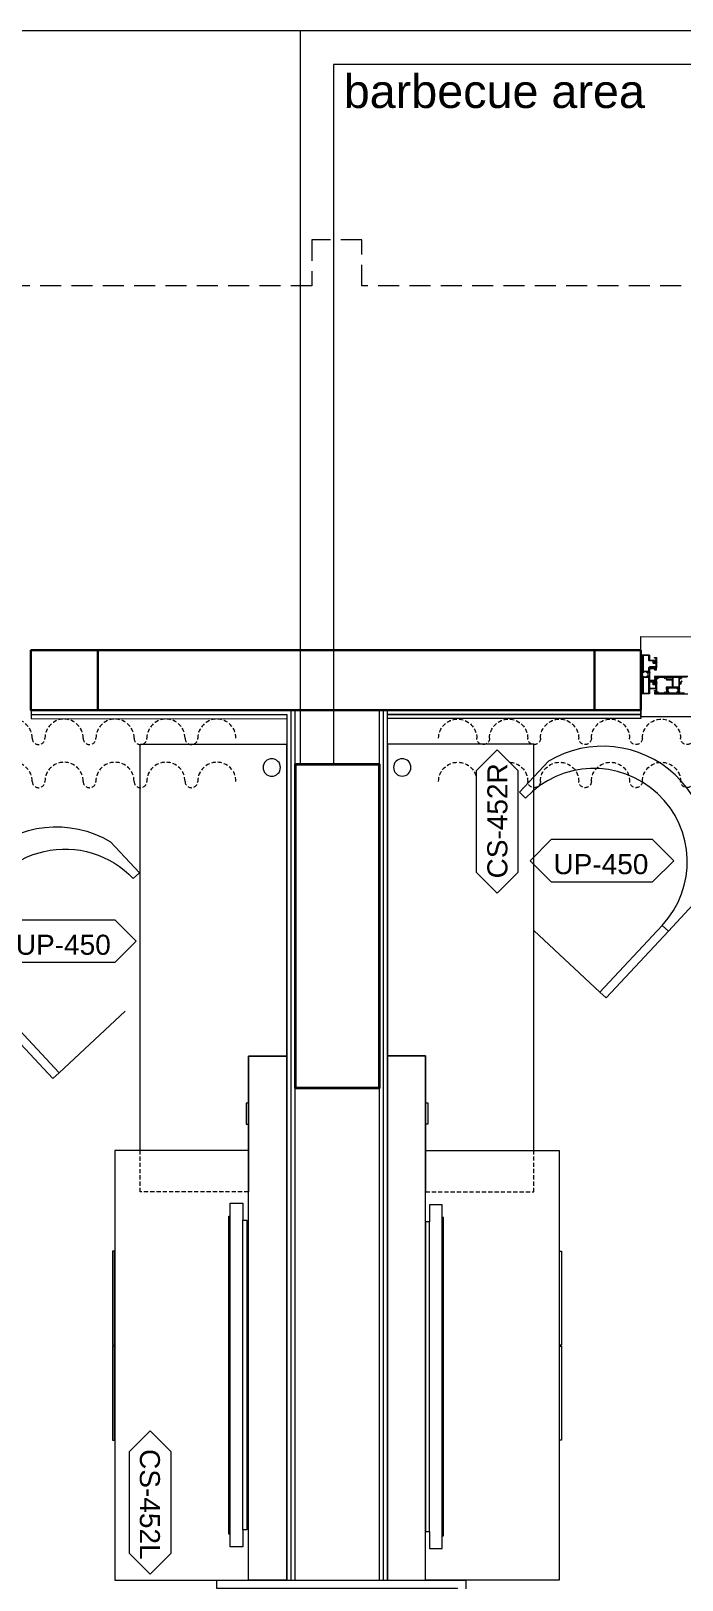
# Model space of a CAD drawing. Header units: centimetres. Extents: x 118932 to 154602, y -32682 to -23521.
# Drawn here: x 139395.8 to 139590.6, y -29733.5 to -29269.8 of the extents above; entities that cross this region are included whole.
import ezdxf

# ---------------------------------------------------------------- set-up
doc = ezdxf.new("R2010")
doc.units = ezdxf.units.CM
doc.header["$LTSCALE"] = 50
doc.header["$MEASUREMENT"] = 0
doc.linetypes.add('HIDDEN', pattern=[0.375, 0.25, -0.125])
doc.linetypes.add('HIDDEN2', pattern=[0.1875, 0.125, -0.0625])
for name, color, linetype, lineweight, true_color in [('GEN_00_BL_Yazı', 7, 'Continuous', 0, 0x4f5250), ('GEN_01_TA_Kolon', 7, 'Continuous', 35, 0xd05d28), ('GEN_02_TF_Mobilya', 7, 'Continuous', 5, 0x745e3d), ('GEN_02_TF_Pencere', 7, 'Continuous', 9, 0x6093ac), ('GEN_04_PL_İzdüşüm İnce', 7, 'HIDDEN2', 9, 0x6e6387), ('GEN_05_ML_Alçıpan', 7, 'Continuous', 18, 0x008b29), ('GEN_05_ML_Alçıpan_giydirme', 7, 'Continuous', 18, 0x7ebab5), ('GEN_05_ML_Mermer', 7, 'Continuous', 9, 0x9d8692), ('GEN_06_GR_İnce', 7, 'Continuous', 13, 0xb0b0a9), ('GEN_06_GR_Orta', 7, 'Continuous', 20, 0x7a7b7a), ('KALACAK DUVARLAR', 7, 'Continuous', 30, 0x005387), ('ÖRÜLECEK DUVARLAR', 7, 'Continuous', 30, 0xfaca30)]:
    doc.layers.add(name, color=color, linetype=linetype, lineweight=lineweight, true_color=true_color)
doc.styles.add('Arial_6', font='arial.ttf', dxfattribs={"height": 59.5325})
doc.styles.add('z-Arial', font='arial.ttf')

# ---------------------------------------------------------------- blocks, each defined once
blk = doc.blocks.new('LEVEL 0_B BLOK_KOLON')
at = {"layer": 'GEN_01_TA_Kolon'}
blk.add_lwpolyline([(-1517, 96.89), (-1517, 96.89), (-1492, 96.89), (-1492, 96.89), (-1492, -0.11), (-1492, -0.11), (-1517, -0.11)], close=True, dxfattribs=at)
blk = doc.blocks.new('KALACAK DUVALAR LEVEL 0 B BLOK')
at = {"layer": 'KALACAK DUVARLAR'}
blk.add_lwpolyline([(-1542, -32.79), (-1542, -14.79), (-1690.66, -14.79), (-1690.66, -32.79), (-1638.67, -32.79)], close=True, dxfattribs=at)
blk = doc.blocks.new('LEVEL 0 B BLOK GÖRÜNÜŞ')
at = {"layer": 'GEN_04_PL_İzdüşüm İnce'}
blk.add_lwpolyline([(944.47, 0), (746, 0), (746, 13.69), (731, 13.69), (731, 0), (372.69, 0), (372.69, 13.69), (358, 13.69), (358, 0), (0, 0), (0, 13.69), (-15, 13.69), (-15, 0), (-373, 0), (-373, 13.69), (-388, 13.69), (-388, -109.89)], dxfattribs=at)
blk = doc.blocks.new('P9_')
at = {"layer": 'GEN_02_TF_Pencere', "linetype": 'Continuous'}
for p, q in [((162635.77, -20412.4, 0), (162635.77, -20412.91, 0)), ((162635.79, -20412.4, 0), (162635.79, -20412.91, 0)), ((162635.81, -20412.4, 0), (162635.81, -20412.91, 0)), ((162635.83, -20412.4, 0), (162635.83, -20412.91, 0)), ((162635.85, -20412.4, 0), (162635.85, -20412.91, 0)), ((162635.87, -20412.4, 0), (162635.87, -20412.91, 0)), ((162635.89, -20412.4, 0), (162635.89, -20412.91, 0)), ((162635.91, -20412.4, 0), (162635.91, -20412.91, 0)), ((162635.93, -20412.4, 0), (162635.93, -20412.91, 0)), ((162635.95, -20412.4, 0), (162635.95, -20412.91, 0)), ((162635.97, -20412.4, 0), (162635.97, -20412.91, 0)), ((162635.99, -20412.4, 0), (162635.99, -20412.91, 0)), ((162636.01, -20412.4, 0), (162636.01, -20412.91, 0)), ((162636.03, -20412.4, 0), (162636.03, -20412.91, 0)), ((162636.05, -20412.4, 0), (162636.05, -20412.91, 0)), ((162636.07, -20412.4, 0), (162636.07, -20412.91, 0)), ((162635.77, -20416.8, 0), (162635.77, -20416.29, 0)), ((162635.79, -20416.8, 0), (162635.79, -20416.29, 0)), ((162635.81, -20416.8, 0), (162635.81, -20416.29, 0)), ((162635.83, -20416.8, 0), (162635.83, -20416.29, 0)), ((162635.85, -20416.8, 0), (162635.85, -20416.29, 0)), ((162635.87, -20416.8, 0), (162635.87, -20416.29, 0)), ((162635.89, -20416.8, 0), (162635.89, -20416.29, 0)), ((162635.91, -20416.8, 0), (162635.91, -20416.29, 0)), ((162635.93, -20416.8, 0), (162635.93, -20416.29, 0)), ((162635.95, -20416.8, 0), (162635.95, -20416.29, 0)), ((162635.97, -20416.8, 0), (162635.97, -20416.29, 0)), ((162635.99, -20416.8, 0), (162635.99, -20416.29, 0)), ((162636.01, -20416.8, 0), (162636.01, -20416.29, 0)), ((162636.03, -20416.8, 0), (162636.03, -20416.29, 0)), ((162636.05, -20416.8, 0), (162636.05, -20416.29, 0)), ((162636.07, -20416.8, 0), (162636.07, -20416.29, 0))]:
    blk.add_line(p, q, dxfattribs=at)
at = {"layer": 'GEN_02_TF_Pencere', "elevation": 0}
for points in [[(162631.36, -20405.52), (162633.75, -20405.53, -0.414214), (162633.9, -20405.68), (162633.9, -20407.04, 0.414214), (162633.93, -20407.07), (162635.86, -20407.07, 0.414214), (162635.89, -20407.04), (162635.89, -20406.53, 0.400696), (162635.86, -20406.5), (162635.42, -20406.48, -0.400696), (162635.4, -20406.45), (162635.4, -20406.36, -0.414214), (162635.43, -20406.33), (162635.95, -20406.33, -0.414214), (162636.05, -20406.43), (162636.05, -20407.25, -0.399104), (162636, -20407.3), (162635.62, -20407.32, -0.429487), (162635.59, -20407.29), (162635.59, -20407.27, 0.414214), (162635.54, -20407.22), (162635.35, -20407.22, 0.414214), (162635.25, -20407.32), (162635.25, -20407.82, 0.414214), (162635.35, -20407.92), (162635.54, -20407.92, 0.414214), (162635.59, -20407.87), (162635.59, -20407.85, -0.429495), (162635.62, -20407.82), (162636, -20407.84, -0.399096), (162636.05, -20407.89), (162636.05, -20409.36, -0.414214), (162636.02, -20409.39), (162635.88, -20409.39, -0.518649), (162635.85, -20409.35), (162635.89, -20409.23, 0.518649), (162635.86, -20409.19), (162634.09, -20409.19, 0.414214), (162633.89, -20409.39), (162633.89, -20410.69, 0.41134), (162633.92, -20410.72, -0.312805), (162633.94, -20410.74), (162633.97, -20410.82, -0.493156), (162633.96, -20410.85), (162633.66, -20410.87, -0.957545), (162633.65, -20410.84, 0.268123), (162633.67, -20410.82), (162633.72, -20410.66, 0.843087), (162633.71, -20410.6), (162633.26, -20410.6, 0.577366), (162633.24, -20410.65), (162633.33, -20410.81, 0.182928), (162633.34, -20410.82, -0.849637), (162633.33, -20410.85), (162633.24, -20410.85, -0.267944), (162632.98, -20410.7), (162632.95, -20410.65, 0.267964), (162632.86, -20410.6), (162632.74, -20410.6), (162632.72, -20410.64), (162632.7, -20410.6), (162632.64, -20410.6, -1), (162632.58, -20410.6), (162632.5, -20410.6, -1), (162632.44, -20410.6), (162632.35, -20410.6, 0.267966), (162632.27, -20410.65), (162632.24, -20410.7, -0.267944), (162631.98, -20410.85), (162631.89, -20410.85, -0.849744), (162631.88, -20410.82, 0.182697), (162631.89, -20410.81), (162631.98, -20410.65, 0.577366), (162631.96, -20410.6), (162631.5, -20410.6, 0.843081), (162631.49, -20410.66), (162631.55, -20410.82, 0.267761), (162631.57, -20410.83, -0.957329), (162631.56, -20410.87), (162631.32, -20410.85), (162631.32, -20410.69), (162631.32, -20410.42, -0.414214), (162631.35, -20410.39), (162631.79, -20410.39, 0.414214), (162631.82, -20410.36), (162631.82, -20407.73), (162631.4, -20407.72, -0.414214), (162631.33, -20407.64), (162631.33, -20407.47, -0.414214), (162631.48, -20407.32), (162631.51, -20407.32, -0.414214), (162631.53, -20407.34), (162631.53, -20407.4, -0.36604), (162631.5, -20407.43, 0.365984), (162631.48, -20407.45), (162631.48, -20407.54, 0.414214), (162631.51, -20407.57), (162631.62, -20407.57, 0.367429), (162631.64, -20407.55, -0.364526), (162631.67, -20407.53), (162631.8, -20407.53, 0.414214), (162631.82, -20407.5), (162631.83, -20406.66), (162631.86, -20406.63), (162631.83, -20406.6), (162631.83, -20405.76, 0.414214), (162631.8, -20405.73), (162631.67, -20405.73, -0.364526), (162631.65, -20405.7, 0.367429), (162631.62, -20405.67), (162631.51, -20405.67, 0.414214), (162631.48, -20405.7), (162631.48, -20405.79, 0.365984), (162631.5, -20405.82, -0.36604), (162631.53, -20405.85), (162631.53, -20405.9, -0.414214), (162631.51, -20405.92), (162631.48, -20405.92, -0.414214), (162631.33, -20405.77), (162631.33, -20405.55, -0.414214), (162631.36, -20405.52)], [(162633.72, -20405.71), (162632.01, -20405.71), (162632, -20410.39), (162633.71, -20410.39), (162633.71, -20409.39, -0.414214), (162634.09, -20409.01), (162635.84, -20409.01, 0.414214), (162635.87, -20408.98), (162635.87, -20408.1, 0.414214), (162635.84, -20408.07), (162635.15, -20408.07, -0.414214), (162635.05, -20407.97), (162635.05, -20407.37, 0.414214), (162634.95, -20407.27), (162633.82, -20407.27, -0.414214), (162633.72, -20407.17), (162633.72, -20405.71)], [(162635.39, -20413.46, 0.198912), (162635.4, -20413.48, 0.198912), (162635.42, -20413.49), (162635.83, -20413.49, 0.518649), (162635.86, -20413.45), (162635.82, -20413.33, -0.518649), (162635.84, -20413.29), (162636.01, -20413.29, 0.414214), (162636.04, -20413.26), (162636.04, -20412.8, 0.414214), (162636.01, -20412.77), (162635.42, -20412.77, 0.414214), (162635.39, -20412.8), (162635.39, -20413.14), (162634.04, -20413.14), (162634.04, -20411.36), (162634.04, -20409.57), (162635.39, -20409.57), (162635.39, -20409.91, 0.414214), (162635.42, -20409.94), (162636.01, -20409.94, 0.414214), (162636.04, -20409.91), (162636.04, -20409.45, 0.414214), (162636.01, -20409.42), (162635.85, -20409.42, -0.518649), (162635.82, -20409.38), (162635.86, -20409.26, 0.518649), (162635.83, -20409.22), (162635.42, -20409.22, 0.414214), (162635.39, -20409.25), (162635.39, -20409.42, -0.414214), (162635.36, -20409.45), (162633.95, -20409.45, 0.414214), (162633.92, -20409.48), (162633.92, -20411.36), (162633.92, -20413.23, 0.414214), (162633.95, -20413.26), (162635.36, -20413.26, -0.414214), (162635.39, -20413.29), (162635.39, -20413.46)], [(162636.05, -20408, 0.064394), (162636.13, -20407.8, 0.064394), (162636.16, -20407.57, 0.129325), (162636.05, -20407.14), (162636.05, -20407.29, -0.399528), (162636.02, -20407.32), (162635.6, -20407.34, -0.414214), (162635.57, -20407.31), (162635.57, -20407.29, 0.414214), (162635.54, -20407.26), (162635.54, -20407.26, 0.295923), (162635.45, -20407.31, 0.104809), (162635.39, -20407.57, 0.104809), (162635.45, -20407.83, 0.295923), (162635.54, -20407.89), (162635.54, -20407.89, 0.414214), (162635.57, -20407.86), (162635.57, -20407.83, -0.414214), (162635.6, -20407.8), (162636.02, -20407.82, -0.399528), (162636.05, -20407.85), (162636.05, -20408)], [(162635.49, -20409.81), (162635.49, -20409.37, -0.395113), (162635.52, -20409.34), (162635.73, -20409.33, 0.505029), (162635.87, -20409.52), (162635.91, -20409.52, -0.414214), (162635.94, -20409.55), (162635.94, -20409.81, -0.414214), (162635.91, -20409.84), (162635.52, -20409.84, -0.414214), (162635.49, -20409.81)], [(162635.9, -20407.72), (162635.58, -20407.7, -0.337036), (162635.55, -20407.68, -0.054259), (162635.54, -20407.57, -0.054259), (162635.55, -20407.47, -0.337036), (162635.58, -20407.44), (162635.9, -20407.43, -0.32284), (162635.93, -20407.45, -0.093955), (162635.96, -20407.57, -0.093955), (162635.93, -20407.7, -0.32284), (162635.9, -20407.72)], [(162631.82, -20414.97), (162631.82, -20412.34, 0.414214), (162631.79, -20412.31), (162631.35, -20412.31, -0.414214), (162631.32, -20412.28), (162631.32, -20412), (162631.32, -20411.84), (162631.56, -20411.82, -0.957329), (162631.57, -20411.86, 0.267761), (162631.55, -20411.87), (162631.49, -20412.03, 0.843081), (162631.5, -20412.09), (162631.95, -20412.09, 0.577366), (162631.98, -20412.04), (162631.89, -20411.89, 0.182697), (162631.88, -20411.88, -0.849744), (162631.89, -20411.84), (162631.98, -20411.84, -0.267944), (162632.24, -20411.99), (162632.27, -20412.04, 0.267966), (162632.35, -20412.09), (162632.44, -20412.09, -1), (162632.5, -20412.09), (162632.58, -20412.09, -1), (162632.64, -20412.09), (162632.7, -20412.09), (162632.72, -20412.05), (162632.74, -20412.09), (162632.86, -20412.09, 0.267964), (162632.95, -20412.04), (162632.98, -20411.99, -0.267944), (162633.24, -20411.84), (162633.33, -20411.84, -0.849637), (162633.34, -20411.88, 0.182928), (162633.33, -20411.89), (162633.24, -20412.04, 0.577366), (162633.26, -20412.09), (162633.71, -20412.09, 0.843087), (162633.72, -20412.03), (162633.67, -20411.87, 0.268123), (162633.65, -20411.86, -0.957545), (162633.66, -20411.82), (162633.96, -20411.85, -0.493156), (162633.97, -20411.87), (162633.94, -20411.96, -0.312805), (162633.92, -20411.97, 0.41134), (162633.89, -20412), (162633.89, -20413.3, 0.414214), (162634.09, -20413.5), (162635.86, -20413.5, 0.414214), (162635.89, -20413.47), (162635.84, -20413.33, -0.414214), (162635.87, -20413.3), (162636.01, -20413.3, -0.414214), (162636.04, -20413.33), (162636.04, -20413.68, -0.399096), (162636, -20413.73), (162635.62, -20413.75, -0.429495), (162635.59, -20413.72), (162635.59, -20413.7, 0.414214), (162635.54, -20413.65), (162635.34, -20413.65, 0.414214), (162635.24, -20413.75), (162635.24, -20414.25, 0.414214), (162635.34, -20414.35), (162635.54, -20414.35, 0.414214), (162635.59, -20414.3), (162635.59, -20414.28, -0.429487), (162635.62, -20414.25), (162636, -20414.27, -0.399104), (162636.04, -20414.32), (162636.04, -20416.27, -0.414214), (162635.94, -20416.37), (162635.42, -20416.37, -0.414214), (162635.39, -20416.34), (162635.39, -20416.25, -0.400696), (162635.42, -20416.22), (162635.85, -20416.2, 0.400696), (162635.88, -20416.17), (162635.88, -20415.66, 0.414214), (162635.85, -20415.63), (162633.92, -20415.63, 0.414214), (162633.89, -20415.66), (162633.89, -20417.02, -0.414214), (162633.74, -20417.17), (162631.35, -20417.17, -0.414214), (162631.32, -20417.14), (162631.32, -20416.92, -0.414214), (162631.47, -20416.77), (162631.5, -20416.77, -0.414214), (162631.52, -20416.79), (162631.52, -20416.84, -0.36604), (162631.5, -20416.87, 0.365984), (162631.47, -20416.9), (162631.47, -20416.99, 0.414214), (162631.5, -20417.02), (162631.61, -20417.02, 0.367429), (162631.64, -20416.99, -0.364526), (162631.67, -20416.97), (162631.79, -20416.97, 0.414214), (162631.82, -20416.94), (162631.82, -20416.1), (162631.85, -20416.07), (162631.82, -20416.04), (162631.82, -20415.2, 0.414214), (162631.79, -20415.17), (162631.67, -20415.17, -0.364526), (162631.64, -20415.14, 0.367429), (162631.61, -20415.12), (162631.5, -20415.12, 0.414214), (162631.47, -20415.15), (162631.47, -20415.24, 0.365984), (162631.5, -20415.27, -0.36604), (162631.52, -20415.3), (162631.52, -20415.35, -0.414214), (162631.5, -20415.37), (162631.47, -20415.37, -0.414214), (162631.32, -20415.22), (162631.32, -20415.05, -0.414214), (162631.4, -20414.97), (162631.82, -20414.97)], [(162631.62, -20410.92), (162631.62, -20411.77, -0.131652), (162631.61, -20411.83), (162631.5, -20412.01), (162631.5, -20412.05, 0.414214), (162631.54, -20412.09), (162631.88, -20412.09, 0.414214), (162631.92, -20412.05), (162631.92, -20412.01), (162631.82, -20411.83, -0.131652), (162631.8, -20411.77), (162631.8, -20410.92, -0.131652), (162631.82, -20410.86), (162631.92, -20410.68), (162631.92, -20410.65, 0.414214), (162631.88, -20410.61), (162631.54, -20410.61, 0.414214), (162631.5, -20410.65), (162631.5, -20410.68), (162631.61, -20410.86, -0.131652), (162631.62, -20410.92)], [(162633.38, -20410.92), (162633.38, -20411.77, -0.131652), (162633.37, -20411.83), (162633.26, -20412.01), (162633.26, -20412.05, 0.414214), (162633.3, -20412.09), (162633.64, -20412.09, 0.414214), (162633.68, -20412.05), (162633.68, -20412.01), (162633.58, -20411.83, -0.131652), (162633.56, -20411.77), (162633.56, -20410.92, -0.131652), (162633.58, -20410.86), (162633.68, -20410.68), (162633.68, -20410.65, 0.414214), (162633.64, -20410.61), (162633.3, -20410.61, 0.414214), (162633.26, -20410.65), (162633.26, -20410.68), (162633.37, -20410.86, -0.131652), (162633.38, -20410.92)], [(162633.89, -20413.73), (162633.89, -20415.42, 0.414189), (162633.92, -20415.45), (162635.83, -20415.45, 0.414238), (162635.86, -20415.42), (162635.86, -20414.53, 0.414214), (162635.83, -20414.5), (162635.14, -20414.5, -0.414214), (162635.04, -20414.4), (162635.04, -20413.8, 0.414214), (162634.94, -20413.7), (162633.92, -20413.7, 0.414214), (162633.89, -20413.73)], [(162643.36, -20412), (162635.42, -20411.99, 0.198912), (162635.4, -20412, 0.198912), (162635.39, -20412.02), (162635.39, -20412.46, 0.414214), (162635.42, -20412.49), (162635.62, -20412.49, 0.414214), (162635.69, -20412.42, 0.414214), (162635.66, -20412.39), (162635.58, -20412.39, -0.414214), (162635.53, -20412.34), (162635.53, -20412.22, -0.414214), (162635.58, -20412.17), (162636.25, -20412.17, -0.414214), (162636.3, -20412.22), (162636.3, -20412.34, -0.414214), (162636.25, -20412.39), (162636.17, -20412.39, 0.414214), (162636.14, -20412.42, 0.414214), (162636.21, -20412.49), (162636.52, -20412.49, 0.414214), (162636.57, -20412.44), (162636.57, -20412.37, 0.414214), (162636.54, -20412.34), (162636.44, -20412.34), (162636.44, -20412.19), (162638.44, -20412.19), (162638.44, -20412.34), (162638.37, -20412.34, 0.414214), (162638.34, -20412.37), (162638.34, -20412.43, 0.414214), (162638.37, -20412.46), (162638.53, -20412.46, 0.414214), (162638.56, -20412.43), (162638.56, -20412.22, -0.414214), (162638.59, -20412.19), (162638.94, -20412.2), (162638.94, -20412.9, 0.414213), (162638.97, -20412.93), (162640.74, -20412.93), (162640.74, -20414.01), (162640.77, -20414.04), (162640.74, -20414.07), (162640.74, -20415.15), (162638.99, -20415.15, 0.414277), (162638.89, -20415.25), (162638.89, -20415.28, 0.339312), (162638.91, -20415.3), (162638.93, -20415.31, -0.339802), (162638.94, -20415.32), (162638.94, -20415.51), (162638.87, -20415.77, 0.700085), (162638.98, -20415.85), (162639, -20415.83), (162639.17, -20415.66, 0.617948), (162639.15, -20415.6, -0.283637), (162639.13, -20415.58), (162639.08, -20415.4), (162639.08, -20415.38, -0.673161), (162639.13, -20415.36, 0.202488), (162639.15, -20415.37), (162639.54, -20415.37, -0.414214), (162639.57, -20415.4), (162639.57, -20415.42, -0.137872), (162639.56, -20415.43), (162639.47, -20415.59, 0.585524), (162639.49, -20415.62), (162639.63, -20415.62, 0.261413), (162639.72, -20415.57), (162639.79, -20415.44, -0.261413), (162639.88, -20415.4), (162640.78, -20415.4), (162641.95, -20415.4, -0.261413), (162642.04, -20415.45), (162642.12, -20415.57, 0.261413), (162642.2, -20415.62), (162642.34, -20415.62, 0.585524), (162642.36, -20415.59), (162642.27, -20415.44, -0.137872), (162642.26, -20415.42), (162642.26, -20415.4, -0.414214), (162642.29, -20415.37), (162642.68, -20415.37, 0.202488), (162642.7, -20415.36, -0.673161), (162642.75, -20415.38), (162642.75, -20415.4), (162642.7, -20415.58, -0.283637), (162642.68, -20415.61, 0.617948), (162642.66, -20415.67), (162642.83, -20415.84), (162642.85, -20415.85, 0.700085), (162642.96, -20415.78), (162642.89, -20415.51), (162642.89, -20414.23, -0.414214), (162642.92, -20414.2), (162643.06, -20414.2, -0.414214), (162643.09, -20414.23), (162643.09, -20414.32, 0.463003), (162643.13, -20414.35, 0.372825), (162643.21, -20414.25), (162643.21, -20414.23, -0.414214), (162643.24, -20414.2), (162643.31, -20414.2, 0.414214), (162643.39, -20414.12), (162643.39, -20413.95, 0.414214), (162643.24, -20413.8), (162643.22, -20413.8, 0.414214), (162643.19, -20413.83), (162643.19, -20413.87, 0.380812), (162643.22, -20413.9, -0.365977), (162643.24, -20413.93), (162643.24, -20414.02, -0.414214), (162643.21, -20414.05), (162643.1, -20414.05, -0.365977), (162643.07, -20414.02, 0.369187), (162643.04, -20414), (162642.92, -20414, -0.414214), (162642.89, -20413.97), (162642.89, -20413.13), (162642.86, -20413.1), (162642.89, -20413.07), (162642.89, -20412.23, -0.414214), (162642.92, -20412.2), (162643.04, -20412.2, 0.365995), (162643.07, -20412.17, -0.365977), (162643.1, -20412.15), (162643.21, -20412.15, -0.414214), (162643.24, -20412.18), (162643.24, -20412.27, -0.374045), (162643.22, -20412.3, 0.366034), (162643.19, -20412.33), (162643.19, -20412.37, 0.414214), (162643.22, -20412.4), (162643.24, -20412.4, 0.414214), (162643.39, -20412.25), (162643.39, -20412.03, 0.414214), (162643.36, -20412)], [(162636.04, -20414.44, 0.064394), (162636.13, -20414.23, 0.064394), (162636.16, -20414.01, 0.129325), (162636.04, -20413.58), (162636.04, -20413.73, -0.399528), (162636.02, -20413.76), (162635.6, -20413.78, -0.414214), (162635.57, -20413.75), (162635.57, -20413.72, 0.414214), (162635.54, -20413.69), (162635.54, -20413.69, 0.295923), (162635.44, -20413.75, 0.104809), (162635.39, -20414.01, 0.104809), (162635.44, -20414.27, 0.295923), (162635.53, -20414.33), (162635.54, -20414.33, 0.414214), (162635.57, -20414.3), (162635.57, -20414.27, -0.414214), (162635.6, -20414.24), (162636.02, -20414.26, -0.399528), (162636.04, -20414.29), (162636.04, -20414.44)], [(162635.5, -20413.36, -0.190395), (162635.49, -20413.34), (162635.49, -20412.9, -0.414214), (162635.52, -20412.87), (162635.91, -20412.87, -0.414214), (162635.94, -20412.9), (162635.94, -20413.16, -0.414214), (162635.91, -20413.19), (162635.87, -20413.19, 0.505029), (162635.73, -20413.39), (162635.52, -20413.37, -0.190395), (162635.5, -20413.36)], [(162635.9, -20414.15), (162635.58, -20414.14, -0.337036), (162635.55, -20414.11, -0.054259), (162635.54, -20414.01, -0.054259), (162635.55, -20413.9, -0.337036), (162635.58, -20413.88), (162635.9, -20413.86, -0.32284), (162635.93, -20413.88, -0.093955), (162635.96, -20414.01, -0.093955), (162635.93, -20414.14, -0.32284), (162635.9, -20414.15)], [(162640.81, -20412.72, -0.198912), (162640.79, -20412.73), (162639.17, -20412.73, -0.414214), (162639.14, -20412.7), (162639.14, -20412.23, -0.414214), (162639.17, -20412.2), (162640.79, -20412.2, -0.414214), (162640.82, -20412.23), (162640.82, -20412.7, -0.198912), (162640.81, -20412.72)], [(162639.43, -20415.68), (162639.43, -20416.53, 0.131653), (162639.44, -20416.59), (162639.55, -20416.77), (162639.55, -20416.81, -0.414213), (162639.51, -20416.85), (162639.17, -20416.85, -0.414214), (162639.13, -20416.81), (162639.13, -20416.77), (162639.23, -20416.59, 0.131652), (162639.25, -20416.53), (162639.25, -20415.68, 0.131652), (162639.23, -20415.62), (162639.13, -20415.44), (162639.13, -20415.41, -0.414214), (162639.17, -20415.37), (162639.51, -20415.37, -0.414213), (162639.55, -20415.41), (162639.55, -20415.44), (162639.44, -20415.62, 0.131652), (162639.43, -20415.68)], [(162642.42, -20415.68), (162642.42, -20416.53, -0.131653), (162642.41, -20416.59), (162642.3, -20416.77), (162642.3, -20416.81, 0.414213), (162642.34, -20416.85), (162642.68, -20416.85, 0.414214), (162642.72, -20416.81), (162642.72, -20416.77), (162642.62, -20416.59, -0.131652), (162642.6, -20416.53), (162642.6, -20415.68, -0.131652), (162642.62, -20415.62), (162642.72, -20415.45), (162642.72, -20415.41, 0.414214), (162642.68, -20415.37), (162642.34, -20415.37, 0.414213), (162642.3, -20415.41), (162642.3, -20415.44), (162642.41, -20415.62, -0.131652), (162642.42, -20415.68)]]:
    blk.add_lwpolyline(points, format="xyb", close=True, dxfattribs=at)
for points in [[(162632, -20412.31), (162632, -20416.99), (162633.71, -20416.99), (162633.71, -20412.31), (162632, -20412.31)], [(162640.98, -20412.2), (162642.69, -20412.2), (162642.69, -20415.15), (162640.98, -20415.15), (162640.98, -20412.2)]]:
    blk.add_lwpolyline(points, close=True, dxfattribs=at)
at = {"layer": 'GEN_02_TF_Pencere', "linetype": 'Continuous', "elevation": 0}
for points in [[(162635.58, -20412.4), (162636.26, -20412.4), (162636.26, -20412.31), (162635.58, -20412.31), (162635.58, -20412.4)], [(162636.26, -20416.8), (162635.58, -20416.8), (162635.58, -20416.89), (162636.26, -20416.89), (162636.26, -20416.8)]]:
    blk.add_lwpolyline(points, close=True, dxfattribs=at)
at = {"layer": 'GEN_02_TF_Pencere', "elevation": 0}
for points in [[(162645.34, -20412), (162643.42, -20411.99, 0.41421), (162643.39, -20412.02), (162643.39, -20412.08, 0.41421), (162643.42, -20412.11), (162643.44, -20412.11), (162643.44, -20412.41), (162643.17, -20412.41), (162643.15, -20412.38, 0.414213), (162643.11, -20412.37), (162642.94, -20412.47, 0.767327), (162642.96, -20412.53), (162643.46, -20412.53, 0.414213), (162643.56, -20412.43), (162643.56, -20412.16, -0.414213), (162643.61, -20412.11), (162645.2, -20412.12, -0.414213)], [(162643.68, -20413.29, 0.197358), (162643.47, -20413.42), (162643.36, -20413.58, -0.244575), (162643.22, -20413.65), (162642.94, -20413.65, 0.767327), (162642.91, -20413.76), (162643.11, -20413.87, 0.577351), (162643.15, -20413.84), (162643.15, -20413.77), (162643.22, -20413.77, 0.244575), (162643.46, -20413.65), (162643.57, -20413.49, -0.197358), (162643.7, -20413.41, 0.168624)], [(162644.34, -20417), (162642.92, -20417, -0.414214), (162642.89, -20416.97), (162642.89, -20416.7), (162642.96, -20416.44, 0.700075), (162642.85, -20416.37), (162642.84, -20416.38), (162642.67, -20416.55, 0.617785), (162642.68, -20416.61, -0.283333), (162642.7, -20416.63), (162642.75, -20416.82), (162642.75, -20416.84, -0.673162), (162642.7, -20416.86, 0.202354), (162642.68, -20416.85), (162642.29, -20416.85, -0.415901), (162642.26, -20416.82), (162642.26, -20416.8, -0.137872), (162642.27, -20416.78), (162642.36, -20416.63, 0.585714), (162642.35, -20416.6), (162642.2, -20416.6, 0.30109), (162642.12, -20416.64), (162641.96, -20416.9, -0.261413), (162641.87, -20416.95), (162641.05, -20416.95), (162641.03, -20416.91), (162641.01, -20416.95), (162640.95, -20416.95, 1), (162640.89, -20416.95), (162640.81, -20416.95, 1), (162640.75, -20416.95), (162639.96, -20416.95, -0.261413), (162639.88, -20416.9), (162639.72, -20416.64, 0.261381), (162639.63, -20416.6), (162639.49, -20416.6, 0.585524), (162639.47, -20416.63), (162639.57, -20416.78, -0.137707), (162639.57, -20416.79), (162639.57, -20416.82, -0.414214), (162639.54, -20416.85), (162639.15, -20416.85, 0.202488), (162639.13, -20416.86, -0.673126), (162639.08, -20416.83), (162639.08, -20416.82), (162639.13, -20416.63, -0.283536), (162639.15, -20416.61, 0.617796), (162639.17, -20416.55), (162639, -20416.38), (162638.98, -20416.36, 0.700399), (162638.87, -20416.44), (162638.94, -20416.7), (162638.94, -20416.97, -0.414214), (162638.91, -20417), (162638.59, -20417, -0.414214), (162638.56, -20416.97), (162638.56, -20416.76, 0.414214), (162638.53, -20416.73), (162638.37, -20416.73, 0.414214), (162638.34, -20416.76), (162638.34, -20416.82, 0.414214), (162638.37, -20416.85), (162638.44, -20416.85), (162638.44, -20417), (162636.44, -20417), (162636.44, -20416.85), (162636.54, -20416.85, 0.414214), (162636.57, -20416.82), (162636.57, -20416.75, 0.414214), (162636.52, -20416.7), (162636.21, -20416.7, 0.414214), (162636.14, -20416.77, 0.414214), (162636.17, -20416.8), (162636.25, -20416.8, -0.414214), (162636.3, -20416.85), (162636.3, -20416.97, -0.414214), (162636.25, -20417.02), (162635.58, -20417.02, -0.414214), (162635.53, -20416.97), (162635.53, -20416.85, -0.414214), (162635.58, -20416.8), (162635.66, -20416.8, 0.414214), (162635.69, -20416.77, 0.414214), (162635.62, -20416.7), (162635.42, -20416.7, 0.414214), (162635.39, -20416.73), (162635.39, -20417.17, 0.414214), (162635.42, -20417.2), (162635.42, -20417.2), (162645.36, -20417.2, 0.414214)]]:
    blk.add_lwpolyline(points, format="xyb", dxfattribs=at)
at = {"layer": 'GEN_05_ML_Mermer', "elevation": 0}
blk.add_lwpolyline([(162826.32, -20424.1), (162631.32, -20424.1), (162631.33, -20400.03), (162826.32, -20400.09)], close=True, dxfattribs=at)
blk = doc.blocks.new('DOGRAMA LEVEL 0 B BLOK')
at = {"layer": 'GEN_05_ML_Alçıpan_giydirme', "color": 1}
blk.add_blockref('P9_', (-162726.87, 20295, 0), dxfattribs=at)
blk = doc.blocks.new('ÖRÜLECEK DUVAR LEVEL 0 B BLOK')
at = {"layer": 'ÖRÜLECEK DUVARLAR', "elevation": 0}
for points in [[(-564.9, 820.59), (-584.86, 820.59), (-584.86, 838.59), (-564.9, 838.59)], [(-416.24, 820.59), (-402.42, 820.59), (-402.42, 838.59), (-416.24, 838.59)]]:
    blk.add_lwpolyline(points, close=True, dxfattribs=at)
blk = doc.blocks.new('zemin kat vaziyet')
at = {"layer": 'GEN_06_GR_İnce', "elevation": 0}
blk.add_lwpolyline([(3094.38, -3006.04), (2724.85, -3006.04), (2724.85, -3198.38)], dxfattribs=at)
at = {"layer": 'GEN_06_GR_Orta', "elevation": 0}
for points in [[(3492.38, -3225.56), (3492.38, -3006.04), (3094.38, -3006.04), (3094.38, -3225.56)], [(3482.38, -3225.56), (3482.38, -3016.04), (3104.38, -3016.04), (3104.38, -3225.56)]]:
    blk.add_lwpolyline(points, dxfattribs=at)
at = {"layer": 'GEN_00_BL_Yazı', "insert": (3107.45, -3019.09), "char_height": 10, "width": 158.3135, "attachment_point": 1, "style": 'z-Arial'}
blk.add_mtext('barbecue area', dxfattribs=at)
blk = doc.blocks.new('DUVAR LEVEL 0 B LBOK')
at = {"layer": 'GEN_05_ML_Alçıpan', "elevation": 0}
blk.add_lwpolyline([(-903.14, 368.65), (-848.64, 368.65), (-848.64, 554.65), (-920.64, 554.65), (-920.64, 557.15), (-846.14, 557.15), (-846.14, 366.15), (-903.14, 366.15)], dxfattribs=at)
at = {"layer": 'GEN_05_ML_Alçıpan_giydirme', "elevation": 0}
for points in [[(-976.19, 817.47), (-976.19, 816.22), (-899.71, 816.21), (-899.71, 557.15), (-897.21, 557.15), (-897.21, 817.46), (-976.19, 817.47)], [(-976.19, 816.22), (-976.19, 814.97), (-899.71, 814.96)], [(-898.46, 817.46), (-898.46, 557.15)], [(-872.08, 817.44), (-872.08, 557.15), (-869.58, 557.15), (-869.58, 817.44)], [(-870.83, 817.44), (-870.83, 557.15)]]:
    blk.add_lwpolyline(points, dxfattribs=at)
for points in [[(-869.56, 817.46), (-793.76, 817.47), (-793.76, 816.22), (-869.56, 816.21)], [(-869.56, 816.23), (-793.76, 816.24), (-793.76, 814.99), (-869.56, 814.98)]]:
    blk.add_lwpolyline(points, close=True, dxfattribs=at)
blk = doc.blocks.new('FFE-Tag')
at = {"color": 0}
blk.add_wipeout([(-8.76, 0), (-6.19, 2.57), (6.19, 2.57), (8.76, 0), (6.19, -2.57), (-6.19, -2.57)], dxfattribs=at).dxf.layer = 'GEN_00_BL_Yazı'
at = {"layer": 'GEN_00_BL_Yazı', "color": 0}
for p, q in [((-8.76, 0), (-6.19, 2.57)), ((6.19, 2.57), (-6.19, 2.57)), ((8.76, 0), (6.19, 2.57)), ((-8.76, 0), (-6.19, -2.57)), ((8.76, 0), (6.19, -2.57)), ((-6.19, -2.57), (6.19, -2.57))]:
    blk.add_line(p, q, dxfattribs=at)
blk = doc.blocks.new('CS-452L')
at = {"layer": 'GEN_00_BL_Yazı', "xscale": 2.448801272789173, "yscale": 2.448801272789173, "zscale": 2.448801272789173}
blk.add_blockref('FFE-Tag', (0, 0), dxfattribs=at)
at = {"layer": 'GEN_00_BL_Yazı', "insert": (-16, 2.92), "char_height": 6, "attachment_point": 1, "style": 'Arial_6'}
blk.add_mtext('CS-452L', dxfattribs=at)
blk = doc.blocks.new('*U753')
at = {"layer": 'GEN_02_TF_Mobilya'}
for points in [[(86.7, 396.2), (368.2, 396.2), (368.2, 390.4), (86.7, 390.4)], [(371.1, 396.2), (652.5, 396.2), (652.5, 390.4), (371.1, 390.4)], [(-497.5, -125), (1070.9, -125), (1070.9, -10.7), (-497.5, -10.7)], [(-356.8, -4.3), (-293.3, -4.3), (-293.3, -10.7), (-356.8, -10.7)]]:
    blk.add_lwpolyline(points, close=True, dxfattribs=at)
blk.add_lwpolyline([(-214.9, 313.1), (-1431, 313.1), (-1431, -125), (-497.5, -125), (-497.5, -10.7), (-90.5, -10.7)], dxfattribs=at)
at = {"layer": 'GEN_02_TF_Mobilya', "linetype": 'HIDDEN'}
blk.add_lwpolyline([(-90.5, -10.7), (-90.5, 313.1), (-214.9, 313.1)], dxfattribs=at)
at = {"layer": 'GEN_02_TF_Mobilya'}
blk.add_circle((-1361.1, -80.6), 26, dxfattribs=at)
at = {"xscale": -9.99999999999993, "yscale": 9.99999999999993, "zscale": 9.99999999999993, "rotation": 180}
blk.add_blockref('CS-452L', (839, 283.3, 0), dxfattribs=at)
at = {"layer": 'GEN_02_TF_Mobilya'}
blk.add_lwpolyline([(-214.9, 389.3), (1070.9, 389.3), (1070.9, -10.7), (-214.9, -10.7)], close=True, dxfattribs=at)
blk = doc.blocks.new('UP-450_Chair')
at = {"layer": 'GEN_02_TF_Mobilya'}
for p, q in [((-304.8, 200), (-279.4, 200)), ((-304.8, -73), (-304.8, 200)), ((-279.4, 200), (-9.1, 200)), ((-279.4, 200), (-279.4, -73)), ((-279.4, -73), (-304.8, -73)), ((-304.8, -73), (-304.8, -200)), ((304.8, -73), (279.4, -73)), ((304.8, -200), (304.8, -73))]:
    blk.add_line(p, q, dxfattribs=at)
for centre, radius, start, end in [((0, -73), 279.4, 180, 0), ((0, -111.9), 317.3, 196.1288, 343.8712)]:
    blk.add_arc(centre, radius, start, end, dxfattribs=at)
blk = doc.blocks.new('EQ-456_TV 50_12554900-TypeF')
at = {"layer": 'GEN_02_TF_Mobilya'}
for p, q in [((520.7, 0), (-406.4, 0)), ((-406.4, 0), (-406.4, -11.9)), ((520.7, -11.9), (520.7, 0)), ((-406.4, -11.9), (-457.2, -11.9)), ((-457.2, -11.9), (-457.2, -50)), ((-406.4, -11.9), (520.7, -11.9)), ((571.5, -11.9), (520.7, -11.9)), ((571.5, -50), (571.5, -11.9)), ((-457.2, -50), (-419.1, -50)), ((-419.1, -50), (-419.1, -53.175)), ((-419.1, -50), (533.4, -50)), ((-419.1, -53.175), (533.4, -53.175)), ((533.4, -53.175), (533.4, -50)), ((533.4, -50), (571.5, -50))]:
    blk.add_line(p, q, dxfattribs=at)
blk = doc.blocks.new('Drapery Nest - Drape-V397-TYPE F')
at = {"layer": 'GEN_02_TF_Mobilya', "linetype": 'HIDDEN'}
for points in [[(0, 95.2, -1), (0, 133.3, 1), (0, 247.6, -1), (0, 285.7, 1), (0, 400, -1), (0, 438.1, 1), (0, 400, -1), (0, 285.7, 1), (0, 247.6, -1), (0, 133.3, 1), (0, 95.2, -1), (0, -19.1, 1)], [(-1.8, -362, -1), (-1.8, -323.9, 1), (-1.8, -209.6, -1), (-1.8, -171.5, 1), (-1.8, -57.2, -1), (-1.8, -19.1, 1), (-1.8, -57.2, -1), (-1.8, -171.5, 1), (-1.8, -209.6, -1), (-1.8, -323.9, 1), (-1.8, -362, -1), (-1.8, -476.3, 1)], [(-1.8, -819.2, -1), (-1.8, -781.1, 1), (-1.8, -666.8, -1), (-1.8, -628.7, 1), (-1.8, -514.4, -1), (-1.8, -476.3, 1), (-1.8, -514.4, -1), (-1.8, -628.7, 1), (-1.8, -666.8, -1), (-1.8, -781.1, 1), (-1.8, -819.2, -1), (-1.8, -933.5, 1)]]:
    blk.add_lwpolyline(points, format="xyb", close=True, dxfattribs=at)
blk = doc.blocks.new('Drapery Nest - Drape-V396-TYPE F')
at = {"layer": 'GEN_02_TF_Mobilya', "linetype": 'HIDDEN'}
for points in [[(0, 95.25, -1), (0, 133.35, 1), (0, 247.65, -1), (0, 285.75, 1), (0, 400.05, -1), (0, 438.15, 1), (0, 400.05, -1), (0, 285.75, 1), (0, 247.65, -1), (0, 133.35, 1), (0, 95.25, -1), (0, -19.05, 1)], [(0, -361.95, -1), (0, -323.85, 1), (0, -209.55, -1), (0, -171.45, 1), (0, -57.15, -1), (0, -19.05, 1), (0, -57.15, -1), (0, -171.45, 1), (0, -209.55, -1), (0, -323.85, 1), (0, -361.95, -1), (0, -476.25, 1)], [(0, -819.15, -1), (0, -781.05, 1), (0, -666.75, -1), (0, -628.65, 1), (0, -514.35, -1), (0, -476.25, 1), (0, -514.35, -1), (0, -628.65, 1), (0, -666.75, -1), (0, -781.05, 1), (0, -819.15, -1), (0, -933.45, 1)]]:
    blk.add_lwpolyline(points, format="xyb", close=True, dxfattribs=at)
blk = doc.blocks.new('UP-450')
at = {"layer": 'GEN_00_BL_Yazı', "xscale": 2.448801272789173, "yscale": 2.448801272789173, "zscale": 2.448801272789173}
blk.add_blockref('FFE-Tag', (0, 0), dxfattribs=at)
at = {"layer": 'GEN_00_BL_Yazı', "insert": (-0.32, -1.08), "char_height": 6, "attachment_point": 5, "style": 'Arial_6'}
blk.add_mtext('UP-450', dxfattribs=at)
blk = doc.blocks.new('CS-452R')
at = {"layer": 'GEN_00_BL_Yazı', "xscale": 2.448801272789173, "yscale": 2.448801272789173, "zscale": 2.448801272789173}
blk.add_blockref('FFE-Tag', (0, 0), dxfattribs=at)
at = {"layer": 'GEN_00_BL_Yazı', "insert": (-17, 2.92), "char_height": 6, "attachment_point": 1, "style": 'Arial_6'}
blk.add_mtext('CS-452R', dxfattribs=at)
blk = doc.blocks.new('*U754')
at = {"layer": 'GEN_02_TF_Mobilya'}
for points in [[(-145.1, 389.3), (-1431, 389.3), (-1431, -10.7), (-145.1, -10.7)], [(-731.1, 396.2), (-1012.6, 396.2), (-1012.6, 390.4), (-731.1, 390.4)], [(-446.8, 396.2), (-728.2, 396.2), (-728.2, 390.4), (-446.8, 390.4)], [(137.5, -125), (-1431, -125), (-1431, -10.7), (137.5, -10.7)], [(-3.2, -4.3), (-66.7, -4.3), (-66.7, -10.7), (-3.2, -10.7)]]:
    blk.add_lwpolyline(points, close=True, dxfattribs=at)
at = {"layer": 'GEN_02_TF_Mobilya', "linetype": 'HIDDEN'}
blk.add_lwpolyline([(-269.5, -10.7), (-269.5, 313.1), (-145.1, 313.1)], dxfattribs=at)
at = {"layer": 'GEN_02_TF_Mobilya'}
blk.add_circle((1001.1, -80.6), 26, dxfattribs=at)
at = {"xscale": -9.99999999999993, "yscale": 9.99999999999993, "zscale": 9.99999999999993, "rotation": 180}
blk.add_blockref('CS-452R', (839, 203.3, 0), dxfattribs=at)
at = {"layer": 'GEN_02_TF_Mobilya'}
blk.add_lwpolyline([(-145.1, 313.1), (1070.9, 313.1), (1070.9, -125), (137.5, -125), (137.5, -10.7), (-269.5, -10.7)], dxfattribs=at)
blk = doc.blocks.new('b blok level 0 tefriş')
for name, p, xscale, yscale, zscale, rotation in [('UP-450_Chair', (317.85, 40.83, 0), 0.09999999999999998, 0.09999999999999998, 0.09999999999999998, 136.9776773896948), ('Drapery Nest - Drape-V397-TYPE F', (369.73, 83.34, 0), -0.1, 0.1, 0.1, 270), ('*U753', (218.42, -61.72, 0), -0.1000000000000027, 0.1000000000000027, 0.1000000000000004, 90), ('Drapery Nest - Drape-V396-TYPE F', (369.73, 70.25, 0), -0.1, 0.1, 0.1, 270), ('EQ-456_TV 50_12554900-TypeF', (272.49, -113.63, 0), 0.1000000000000024, 0.1000000000000024, 0.1000000000000024, 90)]:
    blk.add_blockref(name, p, dxfattribs=dict(xscale=xscale, yscale=yscale, zscale=zscale, rotation=rotation))
for name, p, xscale, yscale, zscale, rotation in [('Drapery Nest - Drape-V397-TYPE F', (122.42, 83.34, 0), 0.1000000000000023, 0.1000000000000023, 0.1000000000000023, 90), ('Drapery Nest - Drape-V396-TYPE F', (122.42, 70.25, 0), 0.1000000000000023, 0.1000000000000023, 0.1000000000000023, 90), ('UP-450_Chair', (169.61, 16.72, 0), -0.09999999999999969, 0.09999999999999969, 0.09999999999999998, 223.0223226103052), ('EQ-456_TV 50_12554900-TypeF', (218.99, -113.2, 0), -0.1000000000000001, 0.1000000000000001, 0.1000000000000001, 270)]:
    blk.add_blockref(name, p, dxfattribs=dict(xscale=xscale, yscale=yscale, zscale=zscale, rotation=rotation))
blk.add_blockref('UP-450', (325.26, 46.5, 0))
blk.add_blockref('UP-450', (164.43, 22.38, 0))
at = {"layer": 'GEN_02_TF_Mobilya', "xscale": -0.1000000000000017, "yscale": 0.1000000000000017, "zscale": 0.1000000000000007, "rotation": 270}
blk.add_blockref('*U754', (273.55, -25.71, 0), dxfattribs=at)

msp = doc.modelspace()

# ---------------------------------------------------------------- block references
for name, p in [('zemin kat vaziyet', (136381.94, -26263.8, 0)), ('LEVEL 0_B BLOK_KOLON', (140991.94, -29586.18, 0)), ('KALACAK DUVALAR LEVEL 0 B BLOK', (141106.44, -29440.39, 0)), ('DOGRAMA LEVEL 0 B BLOK', (139673.81, -29346.08, 0)), ('DUVAR LEVEL 0 B LBOK', (140372.02, -30290.65)), ('ÖRÜLECEK DUVAR LEVEL 0 B BLOK', (139980.68, -30293.77)), ('LEVEL 0 B BLOK GÖRÜNÜŞ', (139494.81, -29346.08, 0))]:
    msp.add_blockref(name, p)

# ---------------------------------------------------------------- next in the draw order: block references
msp.add_blockref('b blok level 0 tefriş', (139241.38, -29564.69, 0))

doc.saveas('drawing.dxf')
